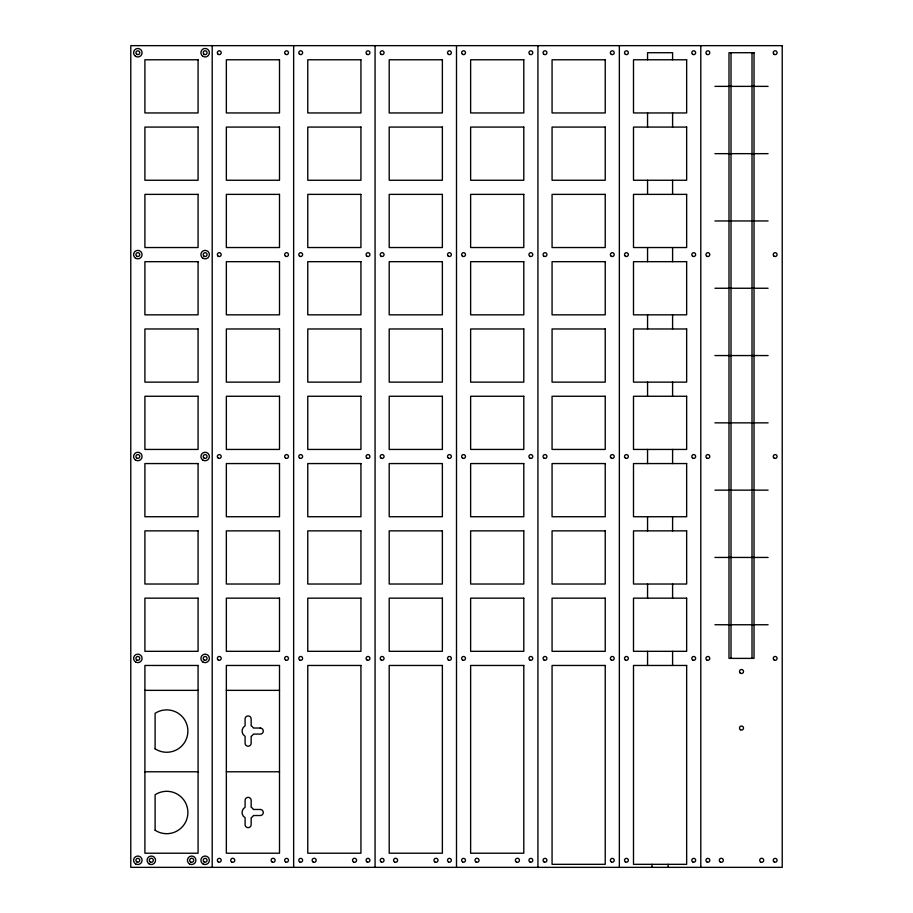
<?xml version="1.0" encoding="UTF-8"?>
<svg xmlns="http://www.w3.org/2000/svg" width="913" height="913" viewBox="0 0 913 913"><rect width="100%" height="100%" fill="white"/><g stroke="black" fill="none" stroke-linecap="round" stroke-linejoin="round"><path stroke-width="1.37" d="M714.925 86.37L768.095 86.37M714.925 153.658L768.095 153.658M714.925 220.957L768.095 220.957M714.925 288.257L768.095 288.257M714.925 355.556L768.095 355.556M714.925 422.856L768.095 422.856M714.925 490.144L768.095 490.144M714.925 557.444L768.095 557.444M714.925 624.743L768.095 624.743M144.905 690.354L198.075 690.354M226.344 690.354L279.504 690.354M144.905 771.782L198.075 771.782M226.344 771.782L279.504 771.782M752.015 52.714L752.015 658.387M731.016 52.714L731.016 658.387M700.796 45.65L700.796 867.35M672.596 59.779L672.596 52.714L647.557 52.714L647.557 59.779M672.596 112.95L672.596 127.078M672.596 180.249L672.596 194.378M672.596 247.537L672.596 261.677M672.596 314.837L672.596 328.977M672.596 382.136L672.596 396.265M672.596 449.436L672.596 463.564M672.596 516.735L672.596 530.864M672.596 584.023L672.596 598.163M672.596 651.323L672.596 665.463M668.156 864.326L668.156 867.35M651.996 864.326L651.996 867.35M647.557 112.95L647.557 127.078M647.557 180.249L647.557 194.378M647.557 247.537L647.557 261.677M647.557 314.837L647.557 328.977M647.557 382.136L647.557 396.265M647.557 449.436L647.557 463.564M647.557 516.735L647.557 530.864M647.557 584.023L647.557 598.163M647.557 651.323L647.557 665.463M619.356 45.65L619.356 867.35M537.928 45.65L537.928 867.35M456.5 45.65L456.5 867.35M375.072 45.65L375.072 867.35M293.644 45.65L293.644 867.35M212.204 45.65L212.204 867.35M782.224 45.65L130.776 45.65L130.776 867.35L782.224 867.35L782.224 45.65M754.024 52.714L728.996 52.714L728.996 658.387L754.024 658.387L754.024 52.714M198.075 59.779L144.905 59.779L144.905 112.95L198.075 112.95L198.075 59.779M279.504 59.779L226.344 59.779L226.344 112.95L279.504 112.95L279.504 59.779M360.932 59.779L307.772 59.779L307.772 112.95L360.932 112.95L360.932 59.779M442.371 59.779L389.2 59.779L389.2 112.95L442.371 112.95L442.371 59.779M523.8 59.779L470.629 59.779L470.629 112.95L523.8 112.95L523.8 59.779M605.228 59.779L552.068 59.779L552.068 112.95L605.228 112.95L605.228 59.779M686.656 59.779L633.496 59.779L633.496 112.95L686.656 112.95L686.656 59.779M198.075 127.078L144.905 127.078L144.905 180.249L198.075 180.249L198.075 127.078M279.504 127.078L226.344 127.078L226.344 180.249L279.504 180.249L279.504 127.078M360.932 127.078L307.772 127.078L307.772 180.249L360.932 180.249L360.932 127.078M442.371 127.078L389.2 127.078L389.2 180.249L442.371 180.249L442.371 127.078M523.8 127.078L470.629 127.078L470.629 180.249L523.8 180.249L523.8 127.078M605.228 127.078L552.068 127.078L552.068 180.249L605.228 180.249L605.228 127.078M686.656 127.078L633.496 127.078L633.496 180.249L686.656 180.249L686.656 127.078M198.075 194.378L144.905 194.378L144.905 247.537L198.075 247.537L198.075 194.378M279.504 194.378L226.344 194.378L226.344 247.537L279.504 247.537L279.504 194.378M360.932 194.378L307.772 194.378L307.772 247.537L360.932 247.537L360.932 194.378M442.371 194.378L389.2 194.378L389.2 247.537L442.371 247.537L442.371 194.378M523.8 194.378L470.629 194.378L470.629 247.537L523.8 247.537L523.8 194.378M605.228 194.378L552.068 194.378L552.068 247.537L605.228 247.537L605.228 194.378M686.656 194.378L633.496 194.378L633.496 247.537L686.656 247.537L686.656 194.378M198.075 261.677L144.905 261.677L144.905 314.837L198.075 314.837L198.075 261.677M279.504 261.677L226.344 261.677L226.344 314.837L279.504 314.837L279.504 261.677M360.932 261.677L307.772 261.677L307.772 314.837L360.932 314.837L360.932 261.677M442.371 261.677L389.2 261.677L389.2 314.837L442.371 314.837L442.371 261.677M523.8 261.677L470.629 261.677L470.629 314.837L523.8 314.837L523.8 261.677M605.228 261.677L552.068 261.677L552.068 314.837L605.228 314.837L605.228 261.677M686.656 261.677L633.496 261.677L633.496 314.837L686.656 314.837L686.656 261.677M198.075 328.977L144.905 328.977L144.905 382.136L198.075 382.136L198.075 328.977M279.504 328.977L226.344 328.977L226.344 382.136L279.504 382.136L279.504 328.977M360.932 328.977L307.772 328.977L307.772 382.136L360.932 382.136L360.932 328.977M442.371 328.977L389.2 328.977L389.2 382.136L442.371 382.136L442.371 328.977M523.8 328.977L470.629 328.977L470.629 382.136L523.8 382.136L523.8 328.977M605.228 328.977L552.068 328.977L552.068 382.136L605.228 382.136L605.228 328.977M686.656 328.977L633.496 328.977L633.496 382.136L686.656 382.136L686.656 328.977M198.075 396.265L144.905 396.265L144.905 449.436L198.075 449.436L198.075 396.265M279.504 396.265L226.344 396.265L226.344 449.436L279.504 449.436L279.504 396.265M360.932 396.265L307.772 396.265L307.772 449.436L360.932 449.436L360.932 396.265M442.371 396.265L389.2 396.265L389.2 449.436L442.371 449.436L442.371 396.265M523.8 396.265L470.629 396.265L470.629 449.436L523.8 449.436L523.8 396.265M605.228 396.265L552.068 396.265L552.068 449.436L605.228 449.436L605.228 396.265M686.656 396.265L633.496 396.265L633.496 449.436L686.656 449.436L686.656 396.265M198.075 463.564L144.905 463.564L144.905 516.735L198.075 516.735L198.075 463.564M279.504 463.564L226.344 463.564L226.344 516.735L279.504 516.735L279.504 463.564M360.932 463.564L307.772 463.564L307.772 516.735L360.932 516.735L360.932 463.564M442.371 463.564L389.2 463.564L389.2 516.735L442.371 516.735L442.371 463.564M523.8 463.564L470.629 463.564L470.629 516.735L523.8 516.735L523.8 463.564M605.228 463.564L552.068 463.564L552.068 516.735L605.228 516.735L605.228 463.564M686.656 463.564L633.496 463.564L633.496 516.735L686.656 516.735L686.656 463.564M198.075 530.864L144.905 530.864L144.905 584.023L198.075 584.023L198.075 530.864M279.504 530.864L226.344 530.864L226.344 584.023L279.504 584.023L279.504 530.864M360.932 530.864L307.772 530.864L307.772 584.023L360.932 584.023L360.932 530.864M442.371 530.864L389.2 530.864L389.2 584.023L442.371 584.023L442.371 530.864M523.8 530.864L470.629 530.864L470.629 584.023L523.8 584.023L523.8 530.864M605.228 530.864L552.068 530.864L552.068 584.023L605.228 584.023L605.228 530.864M686.656 530.864L633.496 530.864L633.496 584.023L686.656 584.023L686.656 530.864M198.075 598.163L144.905 598.163L144.905 651.323L198.075 651.323L198.075 598.163M279.504 598.163L226.344 598.163L226.344 651.323L279.504 651.323L279.504 598.163M360.932 598.163L307.772 598.163L307.772 651.323L360.932 651.323L360.932 598.163M442.371 598.163L389.2 598.163L389.2 651.323L442.371 651.323L442.371 598.163M523.8 598.163L470.629 598.163L470.629 651.323L523.8 651.323L523.8 598.163M605.228 598.163L552.068 598.163L552.068 651.323L605.228 651.323L605.228 598.163M686.656 598.163L633.496 598.163L633.496 651.323L686.656 651.323L686.656 598.163M198.075 665.463L144.905 665.463L144.905 853.221L198.075 853.221L198.075 665.463M279.504 665.463L226.344 665.463L226.344 853.221L279.504 853.221L279.504 665.463M360.932 665.463L307.772 665.463L307.772 853.221L360.932 853.221L360.932 665.463M442.371 665.463L389.2 665.463L389.2 853.221L442.371 853.221L442.371 665.463M523.8 665.463L470.629 665.463L470.629 853.221L523.8 853.221L523.8 665.463M605.228 665.463L552.068 665.463L552.068 864.326L605.228 864.326L605.228 665.463M686.656 665.463L633.496 665.463L633.496 864.326L686.656 864.326L686.656 665.463M260.239 728.038L253.369 728.038A6.06 6.06 0 0 0 251.155 725.824L251.155 718.953A3.024 3.024 0 0 0 248.131 715.929A3.024 3.024 0 0 0 245.095 718.953L245.095 725.824A6.06 6.06 0 0 0 245.095 736.312L245.095 743.182A3.024 3.024 0 0 0 248.131 746.218A3.024 3.024 0 0 0 251.155 743.182L251.155 736.312A6.06 6.06 0 0 0 253.369 734.098L260.239 734.098A3.024 3.024 0 0 0 263.275 731.073A3.024 3.024 0 0 0 260.239 728.038M260.239 809.477L253.369 809.477A6.06 6.06 0 0 0 251.155 807.252L251.155 800.381A3.024 3.024 0 0 0 248.131 797.357A3.024 3.024 0 0 0 245.095 800.381L245.095 807.252A6.06 6.06 0 0 0 245.095 817.751L245.095 824.61A3.024 3.024 0 0 0 248.131 827.646A3.024 3.024 0 0 0 251.155 824.61L251.155 817.751A6.06 6.06 0 0 0 253.369 815.526L260.239 815.526A3.024 3.024 0 0 0 263.275 812.502A3.024 3.024 0 0 0 260.239 809.477M155.107 748.82L155.107 713.315A21.204 21.204 0 0 1 182.68 717.15A21.204 21.204 0 0 1 182.68 744.997A21.204 21.204 0 0 1 155.107 748.82M155.107 830.248L155.107 794.744A21.204 21.204 0 0 1 182.68 798.578A21.204 21.204 0 0 1 182.68 826.425A21.204 21.204 0 0 1 155.107 830.248M625.473 660.053A1.917 1.917 0 0 0 628.349 658.387A1.917 1.917 0 0 0 625.473 656.732A1.917 1.917 0 0 0 625.473 660.053M692.762 660.053A1.917 1.917 0 0 0 695.649 658.387A1.917 1.917 0 0 0 692.762 656.732A1.917 1.917 0 0 0 692.762 660.053M625.359 256.199A1.917 1.917 0 0 0 628.338 254.75A1.917 1.917 0 0 0 625.588 252.878A1.917 1.917 0 0 0 625.359 256.199M692.647 256.199A1.917 1.917 0 0 0 695.638 254.75A1.917 1.917 0 0 0 692.887 252.878A1.917 1.917 0 0 0 692.647 256.199M625.473 458.166A1.917 1.917 0 0 0 628.349 456.5A1.917 1.917 0 0 0 625.473 454.834A1.917 1.917 0 0 0 625.473 458.166M692.762 458.166A1.917 1.917 0 0 0 695.649 456.5A1.917 1.917 0 0 0 692.762 454.834A1.917 1.917 0 0 0 692.762 458.166M625.473 861.94A1.917 1.917 0 0 0 628.349 860.286A1.917 1.917 0 0 0 625.473 858.619A1.917 1.917 0 0 0 625.473 861.94M692.762 861.94A1.917 1.917 0 0 0 695.649 860.286A1.917 1.917 0 0 0 692.762 858.619A1.917 1.917 0 0 0 692.762 861.94M625.473 54.381A1.917 1.917 0 0 0 628.349 52.714A1.917 1.917 0 0 0 625.473 51.06A1.917 1.917 0 0 0 625.473 54.381M692.762 54.381A1.917 1.917 0 0 0 695.649 52.714A1.917 1.917 0 0 0 692.762 51.06A1.917 1.917 0 0 0 692.762 54.381M611.333 54.381A1.917 1.917 0 0 0 614.209 52.714A1.917 1.917 0 0 0 611.333 51.06A1.917 1.917 0 0 0 611.333 54.381M544.034 54.381A1.917 1.917 0 0 0 546.921 52.714A1.917 1.917 0 0 0 544.034 51.06A1.917 1.917 0 0 0 544.034 54.381M611.333 861.94A1.917 1.917 0 0 0 614.209 860.286A1.917 1.917 0 0 0 611.333 858.619A1.917 1.917 0 0 0 611.333 861.94M544.034 861.94A1.917 1.917 0 0 0 546.921 860.286A1.917 1.917 0 0 0 544.034 858.619A1.917 1.917 0 0 0 544.034 861.94M611.333 458.166A1.917 1.917 0 0 0 614.209 456.5A1.917 1.917 0 0 0 611.333 454.834A1.917 1.917 0 0 0 611.333 458.166M544.034 458.166A1.917 1.917 0 0 0 546.921 456.5A1.917 1.917 0 0 0 544.034 454.834A1.917 1.917 0 0 0 544.034 458.166M611.219 256.199A1.917 1.917 0 0 0 614.209 254.75A1.917 1.917 0 0 0 611.459 252.878A1.917 1.917 0 0 0 611.219 256.199M543.92 256.199A1.917 1.917 0 0 0 546.91 254.75A1.917 1.917 0 0 0 544.159 252.878A1.917 1.917 0 0 0 543.92 256.199M611.333 660.053A1.917 1.917 0 0 0 614.209 658.387A1.917 1.917 0 0 0 611.333 656.732A1.917 1.917 0 0 0 611.333 660.053M544.034 660.053A1.917 1.917 0 0 0 546.921 658.387A1.917 1.917 0 0 0 544.034 656.732A1.917 1.917 0 0 0 544.034 660.053M434.965 862.032A2.02 2.02 0 0 0 438 860.286A2.02 2.02 0 0 0 434.965 858.54A2.02 2.02 0 0 0 434.965 862.032M394.587 862.032A2.02 2.02 0 0 0 397.612 860.286A2.02 2.02 0 0 0 394.587 858.54A2.02 2.02 0 0 0 394.587 862.032M381.178 660.053A1.917 1.917 0 0 0 384.053 658.387A1.917 1.917 0 0 0 381.178 656.732A1.917 1.917 0 0 0 381.178 660.053M448.477 660.053A1.917 1.917 0 0 0 451.353 658.387A1.917 1.917 0 0 0 448.477 656.732A1.917 1.917 0 0 0 448.477 660.053M381.178 256.268A1.917 1.917 0 0 0 384.053 254.613A1.917 1.917 0 0 0 381.178 252.947A1.917 1.917 0 0 0 381.178 256.268M448.363 256.199A1.917 1.917 0 0 0 451.342 254.75A1.917 1.917 0 0 0 448.591 252.878A1.917 1.917 0 0 0 448.363 256.199M381.063 458.086A1.917 1.917 0 0 0 384.053 456.637A1.917 1.917 0 0 0 381.303 454.777A1.917 1.917 0 0 0 381.063 458.086M448.477 458.166A1.917 1.917 0 0 0 451.353 456.5A1.917 1.917 0 0 0 448.477 454.834A1.917 1.917 0 0 0 448.477 458.166M381.178 861.94A1.917 1.917 0 0 0 384.053 860.286A1.917 1.917 0 0 0 381.178 858.619A1.917 1.917 0 0 0 381.178 861.94M448.477 861.94A1.917 1.917 0 0 0 451.353 860.286A1.917 1.917 0 0 0 448.477 858.619A1.917 1.917 0 0 0 448.477 861.94M381.063 54.301A1.917 1.917 0 0 0 384.053 52.851A1.917 1.917 0 0 0 381.303 50.991A1.917 1.917 0 0 0 381.063 54.301M448.477 54.381A1.917 1.917 0 0 0 451.353 52.714A1.917 1.917 0 0 0 448.477 51.06A1.917 1.917 0 0 0 448.477 54.381M285.495 54.301A1.917 1.917 0 0 0 288.485 52.851A1.917 1.917 0 0 0 285.735 50.991A1.917 1.917 0 0 0 285.495 54.301M218.196 54.301A1.917 1.917 0 0 0 221.186 52.851A1.917 1.917 0 0 0 218.435 50.991A1.917 1.917 0 0 0 218.196 54.301M285.609 861.94A1.917 1.917 0 0 0 288.485 860.286A1.917 1.917 0 0 0 285.609 858.619A1.917 1.917 0 0 0 285.609 861.94M218.31 861.94A1.917 1.917 0 0 0 221.197 860.286A1.917 1.917 0 0 0 218.31 858.619A1.917 1.917 0 0 0 218.31 861.94M285.495 458.086A1.917 1.917 0 0 0 288.485 456.637A1.917 1.917 0 0 0 285.735 454.777A1.917 1.917 0 0 0 285.495 458.086M218.31 458.166A1.917 1.917 0 0 0 221.197 456.5A1.917 1.917 0 0 0 218.31 454.834A1.917 1.917 0 0 0 218.31 458.166M285.609 256.268A1.917 1.917 0 0 0 288.485 254.613A1.917 1.917 0 0 0 285.609 252.947A1.917 1.917 0 0 0 285.609 256.268M218.196 256.199A1.917 1.917 0 0 0 221.186 254.75A1.917 1.917 0 0 0 218.435 252.878A1.917 1.917 0 0 0 218.196 256.199M285.609 660.053A1.917 1.917 0 0 0 288.485 658.387A1.917 1.917 0 0 0 285.609 656.732A1.917 1.917 0 0 0 285.609 660.053M218.31 660.053A1.917 1.917 0 0 0 221.197 658.387A1.917 1.917 0 0 0 218.31 656.732A1.917 1.917 0 0 0 218.31 660.053M231.719 862.032A2.02 2.02 0 0 0 234.755 860.286A2.02 2.02 0 0 0 231.719 858.54A2.02 2.02 0 0 0 231.719 862.032M272.108 862.032A2.02 2.02 0 0 0 275.133 860.286A2.02 2.02 0 0 0 272.108 858.54A2.02 2.02 0 0 0 272.108 862.032M203.017 56.389A4.245 4.245 0 0 0 209.385 52.714A4.245 4.245 0 0 0 203.017 49.04A4.245 4.245 0 0 0 203.017 56.389M135.466 56.229A4.245 4.245 0 0 0 142.074 53.022A4.245 4.245 0 0 0 135.991 48.903A4.245 4.245 0 0 0 135.466 56.229M203.017 258.276A4.245 4.245 0 0 0 209.385 254.613A4.245 4.245 0 0 0 203.017 250.938A4.245 4.245 0 0 0 203.017 258.276M135.466 258.117A4.245 4.245 0 0 0 142.074 254.91A4.245 4.245 0 0 0 135.991 250.79A4.245 4.245 0 0 0 135.466 258.117M135.466 460.015A4.245 4.245 0 0 0 142.074 456.808A4.245 4.245 0 0 0 135.991 452.688A4.245 4.245 0 0 0 135.466 460.015M202.766 460.015A4.245 4.245 0 0 0 209.374 456.808A4.245 4.245 0 0 0 203.291 452.688A4.245 4.245 0 0 0 202.766 460.015M202.766 661.902A4.245 4.245 0 0 0 209.374 658.695A4.245 4.245 0 0 0 203.291 654.575A4.245 4.245 0 0 0 202.766 661.902M135.717 662.062A4.245 4.245 0 0 0 142.086 658.387A4.245 4.245 0 0 0 135.717 654.724A4.245 4.245 0 0 0 135.717 662.062M189.562 863.96A4.245 4.245 0 0 0 195.918 860.286A4.245 4.245 0 0 0 189.562 856.611A4.245 4.245 0 0 0 189.562 863.96M149.184 863.96A4.245 4.245 0 0 0 155.541 860.286A4.245 4.245 0 0 0 149.184 856.611A4.245 4.245 0 0 0 149.184 863.96M135.717 863.96A4.245 4.245 0 0 0 142.086 860.286A4.245 4.245 0 0 0 135.717 856.611A4.245 4.245 0 0 0 135.717 863.96M203.017 863.96A4.245 4.245 0 0 0 209.385 860.286A4.245 4.245 0 0 0 203.017 856.611A4.245 4.245 0 0 0 203.017 863.96M190.669 862.032A2.02 2.02 0 0 0 193.704 860.286A2.02 2.02 0 0 0 190.669 858.54A2.02 2.02 0 0 0 190.669 862.032M150.291 862.032A2.02 2.02 0 0 0 153.316 860.286A2.02 2.02 0 0 0 150.291 858.54A2.02 2.02 0 0 0 150.291 862.032M136.767 659.985A1.917 1.917 0 0 0 139.757 658.524A1.917 1.917 0 0 0 137.007 656.664A1.917 1.917 0 0 0 136.767 659.985M204.181 660.053A1.917 1.917 0 0 0 207.057 658.387A1.917 1.917 0 0 0 204.181 656.732A1.917 1.917 0 0 0 204.181 660.053M136.767 256.199A1.917 1.917 0 0 0 139.757 254.75A1.917 1.917 0 0 0 137.007 252.878A1.917 1.917 0 0 0 136.767 256.199M204.067 256.199A1.917 1.917 0 0 0 207.057 254.75A1.917 1.917 0 0 0 204.307 252.878A1.917 1.917 0 0 0 204.067 256.199M136.767 458.086A1.917 1.917 0 0 0 139.757 456.637A1.917 1.917 0 0 0 137.007 454.777A1.917 1.917 0 0 0 136.767 458.086M204.181 458.166A1.917 1.917 0 0 0 207.057 456.5A1.917 1.917 0 0 0 204.181 454.834A1.917 1.917 0 0 0 204.181 458.166M136.882 861.94A1.917 1.917 0 0 0 139.757 860.286A1.917 1.917 0 0 0 136.882 858.619A1.917 1.917 0 0 0 136.882 861.94M204.181 861.94A1.917 1.917 0 0 0 207.057 860.286A1.917 1.917 0 0 0 204.181 858.619A1.917 1.917 0 0 0 204.181 861.94M136.882 54.381A1.917 1.917 0 0 0 139.757 52.714A1.917 1.917 0 0 0 136.882 51.06A1.917 1.917 0 0 0 136.882 54.381M204.067 54.301A1.917 1.917 0 0 0 207.057 52.851A1.917 1.917 0 0 0 204.307 50.991A1.917 1.917 0 0 0 204.067 54.301M366.923 54.301A1.917 1.917 0 0 0 369.913 52.851A1.917 1.917 0 0 0 367.163 50.991A1.917 1.917 0 0 0 366.923 54.301M299.635 54.301A1.917 1.917 0 0 0 302.614 52.851A1.917 1.917 0 0 0 299.863 50.991A1.917 1.917 0 0 0 299.635 54.301M367.037 861.94A1.917 1.917 0 0 0 369.925 860.286A1.917 1.917 0 0 0 367.037 858.619A1.917 1.917 0 0 0 367.037 861.94M299.749 861.94A1.917 1.917 0 0 0 302.625 860.286A1.917 1.917 0 0 0 299.749 858.619A1.917 1.917 0 0 0 299.749 861.94M366.923 458.086A1.917 1.917 0 0 0 369.913 456.637A1.917 1.917 0 0 0 367.163 454.777A1.917 1.917 0 0 0 366.923 458.086M299.635 458.086A1.917 1.917 0 0 0 302.614 456.637A1.917 1.917 0 0 0 299.863 454.777A1.917 1.917 0 0 0 299.635 458.086M367.037 256.268A1.917 1.917 0 0 0 369.925 254.613A1.917 1.917 0 0 0 367.037 252.947A1.917 1.917 0 0 0 367.037 256.268M299.749 256.268A1.917 1.917 0 0 0 302.625 254.613A1.917 1.917 0 0 0 299.749 252.947A1.917 1.917 0 0 0 299.749 256.268M367.037 660.053A1.917 1.917 0 0 0 369.925 658.387A1.917 1.917 0 0 0 367.037 656.732A1.917 1.917 0 0 0 367.037 660.053M299.749 660.053A1.917 1.917 0 0 0 302.625 658.387A1.917 1.917 0 0 0 299.749 656.732A1.917 1.917 0 0 0 299.749 660.053M313.148 862.032A2.02 2.02 0 0 0 316.183 860.286A2.02 2.02 0 0 0 313.148 858.54A2.02 2.02 0 0 0 313.148 862.032M353.536 862.032A2.02 2.02 0 0 0 356.561 860.286A2.02 2.02 0 0 0 353.536 858.54A2.02 2.02 0 0 0 353.536 862.032M529.905 54.381A1.917 1.917 0 0 0 532.781 52.714A1.917 1.917 0 0 0 529.905 51.06A1.917 1.917 0 0 0 529.905 54.381M462.606 54.381A1.917 1.917 0 0 0 465.482 52.714A1.917 1.917 0 0 0 462.606 51.06A1.917 1.917 0 0 0 462.606 54.381M529.905 861.94A1.917 1.917 0 0 0 532.781 860.286A1.917 1.917 0 0 0 529.905 858.619A1.917 1.917 0 0 0 529.905 861.94M462.606 861.94A1.917 1.917 0 0 0 465.482 860.286A1.917 1.917 0 0 0 462.606 858.619A1.917 1.917 0 0 0 462.606 861.94M529.905 458.166A1.917 1.917 0 0 0 532.781 456.5A1.917 1.917 0 0 0 529.905 454.834A1.917 1.917 0 0 0 529.905 458.166M462.606 458.166A1.917 1.917 0 0 0 465.482 456.5A1.917 1.917 0 0 0 462.606 454.834A1.917 1.917 0 0 0 462.606 458.166M529.791 256.199A1.917 1.917 0 0 0 532.781 254.75A1.917 1.917 0 0 0 530.031 252.878A1.917 1.917 0 0 0 529.791 256.199M462.492 256.199A1.917 1.917 0 0 0 465.482 254.75A1.917 1.917 0 0 0 462.731 252.878A1.917 1.917 0 0 0 462.492 256.199M529.905 660.053A1.917 1.917 0 0 0 532.781 658.387A1.917 1.917 0 0 0 529.905 656.732A1.917 1.917 0 0 0 529.905 660.053M462.606 660.053A1.917 1.917 0 0 0 465.482 658.387A1.917 1.917 0 0 0 462.606 656.732A1.917 1.917 0 0 0 462.606 660.053M476.015 862.032A2.02 2.02 0 0 0 479.04 860.286A2.02 2.02 0 0 0 476.015 858.54A2.02 2.02 0 0 0 476.015 862.032M516.393 862.032A2.02 2.02 0 0 0 519.429 860.286A2.02 2.02 0 0 0 516.393 858.54A2.02 2.02 0 0 0 516.393 862.032M740.375 673.189A2.02 2.02 0 0 0 743.524 671.66A2.02 2.02 0 0 0 740.626 669.697A2.02 2.02 0 0 0 740.375 673.189M740.5 729.795A2.02 2.02 0 0 0 743.524 728.049A2.02 2.02 0 0 0 740.5 726.303A2.02 2.02 0 0 0 740.5 729.795M760.689 862.032A2.02 2.02 0 0 0 763.725 860.286A2.02 2.02 0 0 0 760.689 858.54A2.02 2.02 0 0 0 760.689 862.032M720.311 862.032A2.02 2.02 0 0 0 723.336 860.286A2.02 2.02 0 0 0 720.311 858.54A2.02 2.02 0 0 0 720.311 862.032M706.902 660.053A1.917 1.917 0 0 0 709.778 658.387A1.917 1.917 0 0 0 706.902 656.732A1.917 1.917 0 0 0 706.902 660.053M774.201 660.053A1.917 1.917 0 0 0 777.077 658.387A1.917 1.917 0 0 0 774.201 656.732A1.917 1.917 0 0 0 774.201 660.053M706.788 256.199A1.917 1.917 0 0 0 709.778 254.75A1.917 1.917 0 0 0 707.027 252.878A1.917 1.917 0 0 0 706.788 256.199M774.087 256.199A1.917 1.917 0 0 0 777.066 254.75A1.917 1.917 0 0 0 774.315 252.878A1.917 1.917 0 0 0 774.087 256.199M706.902 458.166A1.917 1.917 0 0 0 709.778 456.5A1.917 1.917 0 0 0 706.902 454.834A1.917 1.917 0 0 0 706.902 458.166M774.201 458.166A1.917 1.917 0 0 0 777.077 456.5A1.917 1.917 0 0 0 774.201 454.834A1.917 1.917 0 0 0 774.201 458.166M706.902 861.94A1.917 1.917 0 0 0 709.778 860.286A1.917 1.917 0 0 0 706.902 858.619A1.917 1.917 0 0 0 706.902 861.94M774.201 861.94A1.917 1.917 0 0 0 777.077 860.286A1.917 1.917 0 0 0 774.201 858.619A1.917 1.917 0 0 0 774.201 861.94M706.902 54.381A1.917 1.917 0 0 0 709.778 52.714A1.917 1.917 0 0 0 706.902 51.06A1.917 1.917 0 0 0 706.902 54.381M774.201 54.381A1.917 1.917 0 0 0 777.077 52.714A1.917 1.917 0 0 0 774.201 51.06A1.917 1.917 0 0 0 774.201 54.381"/></g></svg>
